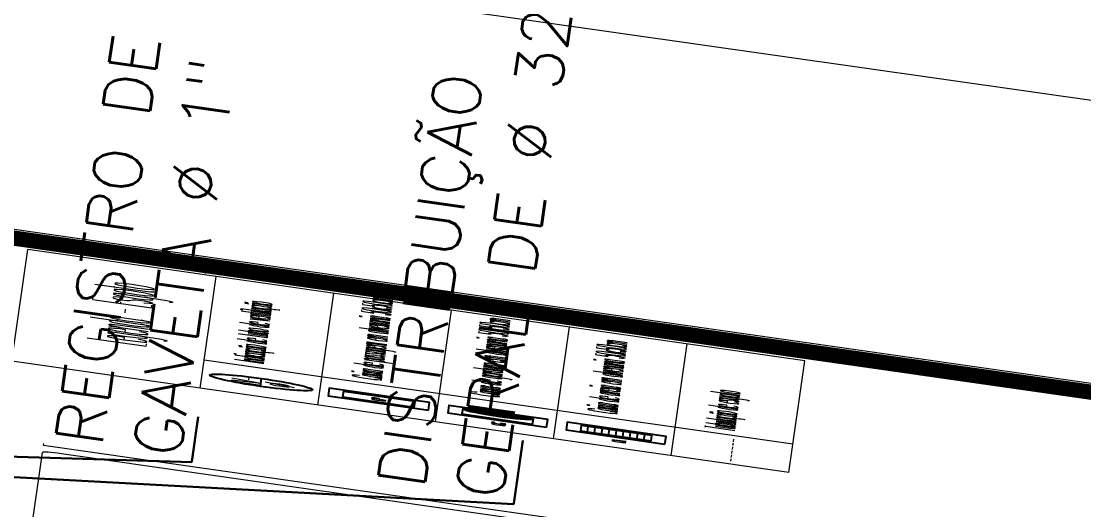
# Model space of a CAD drawing. Header units: millimetres. Extents: x -361192058 to 101130107379, y -14071650034 to 19218552450.
# Drawn here: x -136736.6 to -136323.4, y 44586.4 to 44776.4 of the extents above; entities that cross this region are included whole.
import ezdxf
from ezdxf.enums import TextEntityAlignment as Align

# ---------------------------------------------------------------- set-up
doc = ezdxf.new("R2010")
doc.units = ezdxf.units.MM
doc.header["$LTSCALE"] = 0.5
doc.linetypes.add('HIDDEN2', pattern=[0.1875, 0.125, -0.0625])
for name, color, linetype in [('02', 2, 'Continuous'), ('APBAN', 4, 'Continuous'), ('parede', 2, 'Continuous'), ('TUBULAÇÃO_ESGOTO', 6, 'Continuous'), ('TXT_0', 7, 'Continuous'), ('TXT_2', 6, 'Continuous')]:
    doc.layers.add(name, color=color, linetype=linetype)
doc.styles.add('ADITIVOCAD', font='ROMANS.shx')
doc.styles.add('COTAS', font='romans.shx')
doc.styles.add('R80', font='simplex.shx', dxfattribs={"height": 0.2})
doc.styles.get("Standard").update_dxf_attribs({"font": 'txt.shx', "height": 0.12})
doc.dimstyles.new('COTAS', dxfattribs={"dimtxt": 0.08, "dimasz": 0.06, "dimexe": 0.18, "dimexo": 0.0625, "dimgap": 0.05, "dimtad": 1, "dimdec": 4, "dimzin": 4, "dimdsep": 46, "dimtxsty": 'R80', "dimblk1": 'DOT', "dimblk2": 'DOT', "dimsah": 1, "dimcen": 0.09, "dimse1": 1, "dimse2": 1, "dimclrt": 150, "dimadec": 0, "dimazin": 0, "dimtfac": 1, "dimtdec": 4, "dimtmove": 2, "dimatfit": 3, "dimldrblk": 'DOT', "dimfxl": 0, "dimtolj": 1, "dimtzin": 0, "dimarcsym": 0})

# ---------------------------------------------------------------- blocks, each defined once
blk = doc.blocks.new('_Dot')
at = {"color": 0, "lineweight": -2}
blk.add_line((-0.5, 0), (-1, 0), dxfattribs=at)
at = {"color": 0, "const_width": 0.5}
blk.add_lwpolyline([(-0.25, 0, 1), (0.25, 0, 1)], format="xyb", close=True, dxfattribs=at)
blk = doc.blocks.new('DOT')
for p, q in [((0, -1.5), (0, 1.5)), ((1.5, 0), (-1.5, 0))]:
    blk.add_line(p, q)
blk.add_circle((0, 0), 0.5)
blk = doc.blocks.new('AdS_It_Col2')
blk.add_line((-0.25, 0), (0.25, 0))
blk.add_circle((0, 0), 0.25)
at = {"flags": 8}
for tag, p in [('$EG', (0, 0.0703)), ('$DIAM', (0, -0.0909))]:
    blk.add_attdef(tag, text='', height=0.1, dxfattribs=at).set_placement(p, align=Align.MIDDLE)
blk = doc.blocks.new('Ads_ceg_cp50')
for points in [[(-0.35, -0.35), (0.35, -0.35), (0.35, 0.35), (-0.35, 0.35)], [(-0.25, -0.25), (0.25, -0.25), (0.25, 0.25), (-0.25, 0.25)]]:
    blk.add_lwpolyline(points, close=True)
at = {"flags": 8}
blk.add_attdef('$LABEL', text='', height=0.1, dxfattribs=at).set_placement((0, 0), align=Align.MIDDLE)
blk = doc.blocks.new('Ads_ceg_cg50')
for p, q in [((0.0067, -0.0062), (0.25, 0.2371)), ((0.0068, 0.008), (0.2487, 0.25)), ((0.0077, 0.0231), (0.2346, 0.25)), ((0.0097, 0.0392), (0.2204, 0.25)), ((0.013, 0.0567), (0.205, 0.2487)), ((0.0182, 0.0761), (0.1856, 0.2435)), ((0.0263, 0.0983), (0.1634, 0.2354)), ((0.25, 0.1227), (0.1456, 0.2271)), ((0.25, 0.1368), (0.1551, 0.2317)), ((0.25, 0.1509), (0.1649, 0.236)), ((0.25, 0.1651), (0.1751, 0.2399)), ((0.25, 0.1792), (0.1857, 0.2435)), ((0.25, 0.1934), (0.1967, 0.2467)), ((0.25, 0.2075), (0.2081, 0.2494)), ((0.25, 0.2217), (0.2217, 0.25)), ((0.25, 0.2358), (0.2358, 0.25)), ((0.25, 0.2499), (0.2499, 0.25)), ((0.0074, -0.0196), (0.25, 0.223)), ((0.0087, -0.0325), (0.25, 0.2088)), ((0.0106, -0.0447), (0.25, 0.1947)), ((0.013, -0.0565), (0.25, 0.1806)), ((0.0158, -0.0678), (0.25, 0.1664)), ((0.0191, -0.0787), (0.25, 0.1523)), ((0.04, 0.1261), (0.1356, 0.2217)), ((0.25, -0.0329), (0.0604, 0.1567)), ((0.25, -0.0188), (0.0667, 0.1645)), ((0.25, -0.0046), (0.0734, 0.172)), ((0.25, 0.0095), (0.0802, 0.1793)), ((0.25, 0.0237), (0.0874, 0.1863)), ((0.25, 0.0378), (0.0949, 0.1929)), ((0.25, 0.0519), (0.1026, 0.1994)), ((0.25, 0.0661), (0.1106, 0.2055)), ((0.25, 0.0802), (0.1189, 0.2114)), ((0.25, 0.0944), (0.1275, 0.2169)), ((0.25, 0.1085), (0.1364, 0.2222)), ((0.25, -0.146), (0.0206, 0.0833)), ((0.0227, -0.0892), (0.25, 0.1381)), ((0.25, -0.1319), (0.0244, 0.0937)), ((0.0267, -0.0993), (0.25, 0.124)), ((0.25, -0.1178), (0.0286, 0.1036)), ((0.0311, -0.109), (0.25, 0.1099)), ((0.25, -0.1036), (0.0331, 0.1132)), ((0.0358, -0.1185), (0.25, 0.0957)), ((0.25, -0.0895), (0.038, 0.1225)), ((0.0408, -0.1276), (0.25, 0.0816)), ((0.25, -0.0753), (0.0431, 0.1315)), ((0.25, -0.0612), (0.0486, 0.1402)), ((0.25, -0.047), (0.0544, 0.1486)), ((0.25, -0.2309), (0.0069, 0.0122)), ((0.25, -0.2168), (0.0079, 0.0254)), ((0.25, -0.2026), (0.0095, 0.0379)), ((0.25, -0.1885), (0.0116, 0.05)), ((0.25, -0.1743), (0.0142, 0.0615)), ((0.25, -0.1602), (0.0172, 0.0726)), ((0.0462, -0.1364), (0.25, 0.0674)), ((0.0518, -0.1449), (0.25, 0.0533)), ((0.0577, -0.1531), (0.25, 0.0391)), ((0.0639, -0.1611), (0.25, 0.025)), ((0.0704, -0.1687), (0.25, 0.0109)), ((0.25, -0.245), (0.0066, -0.0017)), ((0.2408, -0.25), (0.0071, -0.0163)), ((0.2267, -0.25), (0.0086, -0.032)), ((0.2125, -0.25), (0.0113, -0.0488)), ((0.1945, -0.2461), (0.0157, -0.0673)), ((0.0772, -0.1761), (0.25, -0.0033)), ((0.0842, -0.1832), (0.25, -0.0174)), ((0.0915, -0.19), (0.25, -0.0316)), ((0.0991, -0.1966), (0.25, -0.0457)), ((0.107, -0.2028), (0.25, -0.0599)), ((0.1152, -0.2088), (0.25, -0.074)), ((0.1737, -0.2394), (0.0223, -0.0881)), ((0.1489, -0.2288), (0.0329, -0.1128)), ((0.1138, -0.2078), (0.0539, -0.1479)), ((0.1236, -0.2145), (0.25, -0.0881)), ((0.1324, -0.2199), (0.25, -0.1023)), ((0.1415, -0.225), (0.25, -0.1164)), ((0.1508, -0.2297), (0.25, -0.1306)), ((0.1605, -0.2342), (0.25, -0.1447)), ((0.1706, -0.2383), (0.25, -0.1589)), ((0.181, -0.242), (0.25, -0.173)), ((0.1918, -0.2453), (0.25, -0.1871)), ((0.203, -0.2482), (0.25, -0.2013)), ((0.2154, -0.25), (0.25, -0.2154)), ((0.2296, -0.25), (0.25, -0.2296)), ((0.2437, -0.25), (0.25, -0.2437))]:
    blk.add_line(p, q)
for points in [[(-0.35, -0.35), (0.35, -0.35), (0.35, 0.35), (-0.35, 0.35)], [(-0.25, -0.25), (0.25, -0.25), (0.25, 0.25), (-0.25, 0.25)]]:
    blk.add_lwpolyline(points, close=True)
blk.add_arc((0.2617, 0), 0.2551, 101.46703, 258.53297)
at = {"flags": 8}
blk.add_attdef('$LABEL', text='', height=0.1, dxfattribs=at).set_placement((-0.1291, 0), align=Align.MIDDLE)
blk = doc.blocks.new('Ads_ceg_ca50b')
for p, q in [((-0.25, 0.2), (0.25, 0.2)), ((-0.25, 0.15), (0.25, 0.15)), ((-0.25, 0.1), (0.25, 0.1)), ((-0.25, 0.05), (0.25, 0.05)), ((-0.25, 0), (0.25, 0)), ((-0.25, -0.05), (0.25, -0.05)), ((-0.25, -0.1), (0.25, -0.1)), ((-0.25, -0.15), (0.25, -0.15)), ((-0.25, -0.2), (0.25, -0.2))]:
    blk.add_line(p, q)
for points in [[(-0.35, -0.35), (0.35, -0.35), (0.35, 0.35), (-0.35, 0.35)], [(-0.25, -0.25), (0.25, -0.25), (0.25, 0.25), (-0.25, 0.25)]]:
    blk.add_lwpolyline(points, close=True)
at = {"flags": 8}
blk.add_attdef('$LABEL', text='', height=0.1, dxfattribs=at).set_placement((-0.0232, 0.4587), align=Align.MIDDLE)
blk = doc.blocks.new('APROVADO QUADRA 21.2 MBVII')
at = {"lineweight": 18}
for p, q in [((4788.3366, 2465.2332), (4797.9286, 2465.2332)), ((4788.3366, 2460.0937), (4788.3366, 2465.2332)), ((4797.9286, 2460.0937), (4797.9286, 2465.2332)), ((4788.3366, 2463.9873), (4797.9286, 2463.9873)), ((4790.7482, 2460.0937), (4790.7482, 2463.9873)), ((4788.3366, 2463.2086), (4797.9286, 2463.2086)), ((4788.3366, 2463.2086), (4797.9286, 2463.2086)), ((4788.3366, 2462.4299), (4797.9286, 2462.4299)), ((4788.3366, 2461.6511), (4797.9286, 2461.6511)), ((4788.3366, 2460.8724), (4797.9286, 2460.8724)), ((4788.3366, 2460.0937), (4797.9286, 2460.0937))]:
    blk.add_line(p, q, dxfattribs=at)
blk.add_lwpolyline([(4623.3774, 2512.921), (4823.2923, 2512.921), (4823.2923, 2355.0283), (4623.3774, 2355.0283)], close=True, dxfattribs=at)
at = {"layer": '02', "lineweight": 18}
blk.add_lwpolyline([(4738.2722, 2433.8925), (4799.4722, 2433.8925), (4799.4722, 2478.4425), (4738.2722, 2478.4425)], close=True, dxfattribs=at)
at = {"layer": '02', "lineweight": 18, "const_width": 0.1}
blk.add_lwpolyline([(4739.0222, 2434.6425), (4798.7222, 2434.6425), (4798.7222, 2477.6925), (4739.0222, 2477.6925)], close=True, dxfattribs=at)
at = {"layer": 'parede', "color": 7, "lineweight": 18}
for p, q in [((4771.9929, 2464.9496), (4781.0269, 2464.9496)), ((4781.6147, 2464.9496), (4781.8123, 2464.9496)), ((4781.6147, 2461.085), (4781.6147, 2464.9496)), ((4781.1506, 2461.085), (4781.1506, 2464.8258))]:
    blk.add_line(p, q, dxfattribs=at)
blk.add_arc((4781.0269, 2464.8258), 0.1238, 0, 90, dxfattribs=at)
at = {"layer": 'TUBULAÇÃO_ESGOTO', "linetype": 'HIDDEN2', "lineweight": 18}
blk.add_line((4790.4739, 2460.4831), (4788.5919, 2460.4831), dxfattribs=at)
at = {"lineweight": 18}
ref = blk.add_blockref('AdS_It_Col2', (4789.5533, 2463.5979), dxfattribs=dict(at, xscale=1.36273747222657, yscale=1.36273747222657, zscale=1.36273747222657))
ref.add_attrib('$EG', 'TV-', dxfattribs={"height": 0.19468, "style": 'ADITIVOCAD', "flags": 8}).set_placement((4789.5533, 2463.6936), align=Align.MIDDLE)
ref.add_attrib('$DIAM', '%%C', dxfattribs={"height": 0.19468, "style": 'ADITIVOCAD', "flags": 8}).set_placement((4789.5533, 2463.474), align=Align.MIDDLE)
ref = blk.add_blockref('Ads_ceg_cp50', (4789.5533, 2462.8192), dxfattribs=dict(at, xscale=0.9487572958410055, yscale=0.9487572958410055, zscale=0.9487572958410055))
ref.add_attrib('$LABEL', 'CP', dxfattribs={"height": 0.09488, "style": 'ADITIVOCAD', "flags": 8}).set_placement((4789.5533, 2462.8192), align=Align.MIDDLE)
ref = blk.add_blockref('Ads_ceg_cg50', (4789.5553, 2462.033), dxfattribs=dict(at, xscale=0.9344485523851063, yscale=0.9344485523851063, zscale=0.9344485523851063))
ref.add_attrib('$LABEL', 'CG', dxfattribs={"height": 0.09344, "style": 'ADITIVOCAD', "flags": 8}).set_placement((4788.9199, 2462.02), align=Align.MIDDLE)
ref = blk.add_blockref('Ads_ceg_ca50b', (4789.5533, 2461.2501), dxfattribs=dict(at, xscale=0.9344485523851063, yscale=0.9344485523851063, zscale=0.9344485523851063))
ref.add_attrib('$LABEL', 'CA', dxfattribs={"height": 0.09344, "style": 'ADITIVOCAD', "flags": 8}).set_placement((4788.9254, 2461.2249), align=Align.MIDDLE)
at = {"color": 0, "lineweight": 13, "flags": 8}
for p in [(4700.7247, 2280.1125), (4699.5738, 2277.8964), (4702.3546, 2276.195), (4703.6722, 2274.085), (4699.8445, 2272.2194), (4703.0488, 2270.137), (4703.0877, 2267.9803), (4700.6523, 2261.5216), (4700.7007, 2257.1593)]:
    blk.add_attdef('NIVEL', p, '', height=0.075, dxfattribs=at)
for rotation, width, p in [(90, 0.8, (4700.8205, 2275.7521)), (270, 0.6, (4703.8437, 2274.9021)), (90, 0.8, (4701.5575, 2268.5021)), (180, 0.6, (4651.1817, 2236.1931))]:
    blk.add_attdef('$PORTA', text='', height=0.09, rotation=rotation, dxfattribs=dict(at, width=width)).set_placement(p, align=Align.MIDDLE)
for p in [(4654.176, 2240.463), (4648.499, 2240.1923), (4633.4388, 2239.3361), (4637.8012, 2239.3845), (4656.3921, 2239.3121), (4652.4746, 2237.6822), (4646.4166, 2236.988), (4644.2598, 2236.9491), (4650.3646, 2236.3646)]:
    blk.add_attdef('NIVEL', p, '', height=0.075, rotation=270, dxfattribs=at)
at = {"color": 0, "lineweight": 13, "width": 0.8, "flags": 8}
for p in [(4652.0317, 2239.2163), (4644.7817, 2238.4793)]:
    blk.add_attdef('$PORTA', text='', height=0.09, dxfattribs=at).set_placement(p, align=Align.MIDDLE)
at = {"layer": 'APBAN', "lineweight": 18, "char_height": 0.309381, "attachment_point": 4, "style": 'COTAS'}
for s, insert in [('REGISTRO DE\\PGAVETA %%C 1"', (4782.1297, 2464.4658)), ('DISTRIBUIÇÃO\\PGERAL DE %%C 32mm', (4782.4728, 2462.3387))]:
    blk.add_mtext(s, dxfattribs=dict(at, insert=insert))
at = {"layer": 'TXT_0', "lineweight": 18, "style": 'ADITIVOCAD'}
for s, p in [('Indicação de tubo de ventilação', (4791.1376, 2463.5979)), ('Caixa de passagem em alvenaria 50x50cm', (4791.1375, 2462.8192)), ('Caixa de gordura em alvenaria 50x50cm', (4791.1375, 2462.0405)), ('Caixa de areia em alvenaria 50x50cm', (4791.1375, 2461.2618)), ('Tubulação de esgoto', (4791.1375, 2460.4831))]:
    blk.add_text(s, height=0.194677, dxfattribs=at).set_placement(p)
at = {"layer": 'TXT_2', "lineweight": 18, "style": 'ADITIVOCAD'}
blk.add_text('Legenda - Esgoto', height=0.389354, dxfattribs=at).set_placement((4791.1376, 2464.3766))
at = {"layer": 'APBAN', "lineweight": 18, "annotation_type": 0, "has_hookline": 1, "hookline_direction": 0}
for points, text_width in [([(4776.7999, 2467.5343), (4782.0197, 2463.9738), (4782.0797, 2463.9738)], 2.9907), ([(4776.7939, 2466.7013), (4782.3628, 2461.8468), (4782.4228, 2461.8468)], 4.5818)]:
    blk.add_leader(points, dimstyle='COTAS', override={"dimldrblk": 'DOT'}, dxfattribs=dict(at, text_width=text_width))

msp = doc.modelspace()

# ---------------------------------------------------------------- block references
at = {"layer": '02', "color": 0, "lineweight": 30, "xscale": -4.574818403918471, "yscale": -59.40450511825884, "zscale": 4.574818403918471, "rotation": 261.8606972171988}
msp.add_blockref('APROVADO QUADRA 21.2 MBVII', (5129.041, 2225.201), dxfattribs=at)

doc.saveas('drawing.dxf')
